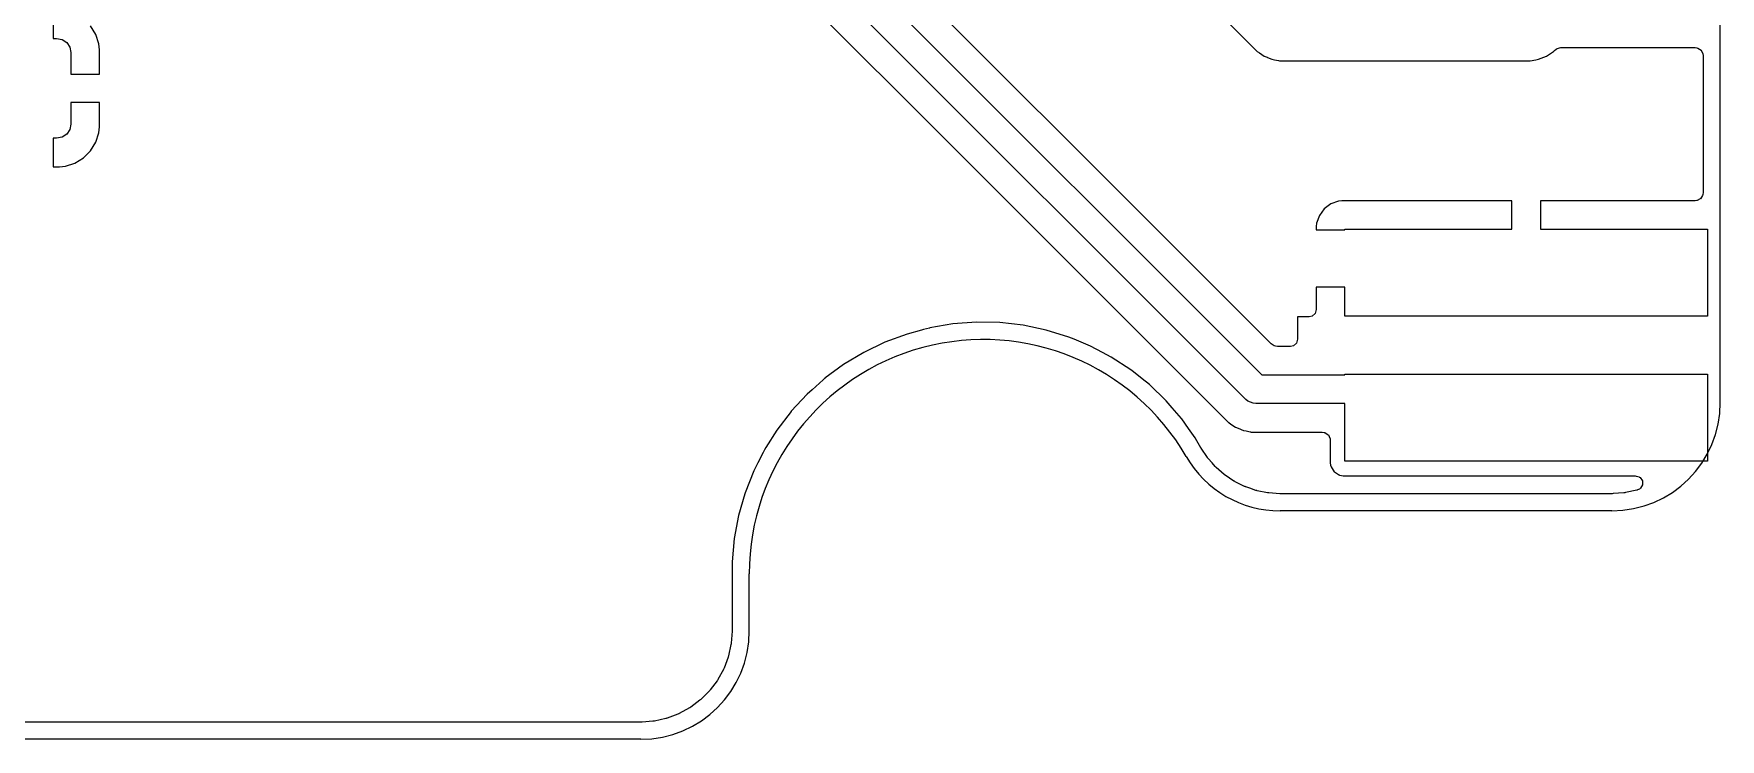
# Model space of a CAD drawing. Header units: millimetres. Extents: x 117.1 to 182.9, y -117.9 to -82.1.
# Drawn here: x 153.37 to 182.9, y -117.9 to -105.54 of the extents above; entities that cross this region are included whole.
import ezdxf

# ---------------------------------------------------------------- set-up
doc = ezdxf.new("R2010")
doc.units = ezdxf.units.MM
for name, color, linetype, lineweight, true_color in [('cut_out', 174, 'CONTINUOUS', 25, 0x000080), ('trace_in', 6, 'CONTINUOUS', 25, 0xff00ff), ('trace_out', 214, 'CONTINUOUS', 25, 0x800080)]:
    doc.layers.add(name, color=color, linetype=linetype, lineweight=lineweight, true_color=true_color)

msp = doc.modelspace()

# ---------------------------------------------------------------- linework, layer by layer
at = {"layer": 'cut_out', "linetype": 'CONTINUOUS'}
for p, q in [((182.9, -112), (182.9, -88)), ((181, -113.9), (175.196152, -113.9)), ((165.9, -116), (165.9, -115)), ((164, -117.9), (136, -117.9))]:
    msp.add_line(p, q, dxfattribs=at)
at = {"layer": 'cut_out'}
for centre, radius, start, end in [((170, -115), 4.1, 30.0000011, 180), ((181, -112), 1.9, -90, 0), ((175.1962, -111.9998), 1.9002, -149.9954969, -90.0014473), ((164, -116), 1.9, -90, 0)]:
    msp.add_arc(centre, radius, start, end, dxfattribs=at)
at = {"layer": 'trace_in', "linetype": 'CONTINUOUS'}
for p, q in [((154.525, -106.75), (154.025, -106.75)), ((154.025, -106.75), (154.025, -107.125)), ((154.525, -107.174973), (154.525, -106.75)), ((154.025, -107.125), (154.00597, -107.220671)), ((154.514506, -107.27769), (154.524999, -107.174986)), ((154.524999, -107.174986), (154.525, -107.174973)), ((153.775, -107.375), (153.7125, -107.375)), ((153.7125, -107.375), (153.7125, -107.874999)), ((153.870671, -107.35597), (153.775, -107.375)), ((153.951777, -107.301777), (153.870671, -107.35597)), ((154.00597, -107.220671), (153.951777, -107.301777)), ((154.367315, -107.593345), (154.459356, -107.444124)), ((154.459356, -107.444124), (154.459358, -107.444119)), ((154.459358, -107.444119), (154.514505, -107.277697)), ((154.514505, -107.277697), (154.514506, -107.27769)), ((154.094124, -107.809356), (154.243345, -107.717315)), ((154.243345, -107.717315), (154.367315, -107.593345)), ((153.7125, -107.874999), (153.82496, -107.874999)), ((153.82496, -107.874999), (153.824972, -107.874999)), ((153.824972, -107.874999), (153.824986, -107.874998)), ((153.824986, -107.874998), (153.927697, -107.864505)), ((153.927697, -107.864505), (154.094119, -107.809358)), ((154.094119, -107.809358), (154.094124, -107.809356)), ((175.967807, -108.610813), (175.881648, -108.725907)), ((175.967813, -108.610807), (175.967807, -108.610813)), ((176.082907, -108.524648), (175.967813, -108.610807)), ((176.08291, -108.524646), (176.082907, -108.524648)), ((176.217621, -108.474402), (176.08291, -108.524646)), ((176.217628, -108.4744), (176.217621, -108.474402)), ((176.277146, -108.468), (176.217628, -108.4744)), ((179.25, -108.468), (176.277146, -108.468)), ((179.25, -108.968), (179.25, -108.468)), ((175.8314, -108.860628), (175.825, -108.920146)), ((175.825, -108.920146), (175.825, -108.920155)), ((175.825, -108.920155), (175.825, -108.98)), ((175.831402, -108.860621), (175.8314, -108.860628)), ((175.881646, -108.72591), (175.831402, -108.860621)), ((175.881648, -108.725907), (175.881646, -108.72591)), ((175.825, -108.98), (176.325, -108.98)), ((176.325, -108.98), (176.325, -108.968)), ((176.325, -108.968), (179.25, -108.968))]:
    msp.add_line(p, q, dxfattribs=at)
at = {"layer": 'trace_out', "linetype": 'CONTINUOUS'}
for p, q in [((167.732862, -98.79423), (174.687049, -105.748416)), ((172.981513, -108.920146), (165.478429, -101.41706)), ((165.176777, -101.823223), (174.873553, -111.52)), ((174.593224, -111.946777), (164.896446, -102.25)), ((164.732862, -102.79423), (169.457464, -107.518831)), ((153.7125, -105.124999), (153.7125, -105.625)), ((154.459356, -105.555875), (154.367315, -105.406654)), ((153.7125, -105.625), (153.775, -105.625)), ((153.775, -105.625), (153.870671, -105.64403)), ((153.870671, -105.64403), (153.951777, -105.698223)), ((153.951777, -105.698223), (154.00597, -105.779329)), ((154.459358, -105.55588), (154.459356, -105.555875)), ((154.514505, -105.722302), (154.459358, -105.55588)), ((154.00597, -105.779329), (154.025, -105.875)), ((154.025, -105.875), (154.025, -106.25)), ((154.524998, -105.825013), (154.514505, -105.722302)), ((154.524999, -105.825028), (154.524998, -105.825013)), ((154.524999, -106.25), (154.524999, -105.825028)), ((174.687049, -105.748416), (174.791584, -105.852951)), ((174.791584, -105.852951), (174.791587, -105.852953)), ((174.791587, -105.852953), (174.791588, -105.852954)), ((174.791588, -105.852954), (174.793923, -105.854514)), ((174.793923, -105.854514), (174.793925, -105.854516)), ((174.793925, -105.854516), (174.832471, -105.880271)), ((174.832471, -105.880271), (174.914503, -105.935083)), ((174.914503, -105.935083), (174.914506, -105.935085)), ((174.914506, -105.935085), (174.914508, -105.935086)), ((174.914508, -105.935086), (174.91451, -105.935087)), ((174.91451, -105.935087), (174.95086, -105.950143)), ((174.95086, -105.950143), (174.964665, -105.955861)), ((174.964665, -105.955861), (174.971062, -105.95851)), ((174.971062, -105.95851), (174.971077, -105.958523)), ((174.971077, -105.958523), (174.97108, -105.958518)), ((174.97108, -105.958518), (175.051088, -105.991659)), ((175.051088, -105.991659), (175.097168, -106.000824)), ((179.671462, -106.001096), (179.718913, -105.991658)), ((179.718913, -105.991658), (179.855495, -105.935084)), ((179.855495, -105.935084), (179.978416, -105.852951)), ((179.978416, -105.852951), (179.995941, -105.835425)), ((179.995941, -105.835425), (180.024195, -105.814274)), ((180.024195, -105.814274), (180.047288, -105.801665)), ((180.047288, -105.801665), (180.106711, -105.786499)), ((180.106711, -105.786499), (182.45767, -105.786499)), ((182.45767, -105.786499), (182.492606, -105.791522)), ((182.492606, -105.791522), (182.507604, -105.795926)), ((182.507604, -105.795926), (182.566355, -105.833671)), ((182.566355, -105.833671), (182.567542, -105.83504)), ((182.567542, -105.83504), (182.595018, -105.889901)), ((182.595018, -105.889901), (182.596663, -105.897459)), ((182.596663, -105.897459), (182.5995, -105.92383)), ((182.5995, -105.92383), (182.5995, -108.32617)), ((154.025, -106.25), (154.524999, -106.25)), ((175.097168, -106.000824), (175.167238, -106.014763)), ((175.167238, -106.014763), (175.167239, -106.014763)), ((175.167239, -106.014763), (175.182236, -106.017745)), ((175.182236, -106.017745), (175.19038, -106.019365)), ((175.19038, -106.019365), (175.196081, -106.0205)), ((175.196081, -106.0205), (175.196082, -106.0205)), ((175.196082, -106.0205), (179.57392, -106.0205)), ((179.57392, -106.0205), (179.671462, -106.001096)), ((169.457464, -107.518831), (174.187049, -112.248416)), ((182.594475, -108.361114), (182.59007, -108.376112)), ((182.5995, -108.32617), (182.594475, -108.361114)), ((182.462168, -108.468), (179.75, -108.468)), ((179.75, -108.468), (179.75, -108.968)), ((182.488539, -108.465163), (182.462168, -108.468)), ((182.496097, -108.463518), (182.488539, -108.465163)), ((182.550958, -108.436042), (182.496097, -108.463518)), ((182.552327, -108.434855), (182.550958, -108.436042)), ((182.59007, -108.376112), (182.552327, -108.434855)), ((173.065882, -109.004515), (172.981513, -108.920146)), ((175.037136, -110.975769), (173.065882, -109.004515)), ((179.75, -108.968), (182.675, -108.968)), ((182.675, -108.968), (182.675, -110.492)), ((176.325, -109.98), (175.825, -109.98)), ((175.825, -109.98), (175.825, -110.376)), ((176.325, -110.492), (176.325, -109.98)), ((175.825, -110.376), (175.805315, -110.443039)), ((169.054164, -110.697672), (168.95363, -110.724611)), ((169.054184, -110.697667), (169.054164, -110.697672)), ((169.059918, -110.696131), (169.054184, -110.697667)), ((169.059921, -110.69613), (169.059918, -110.696131)), ((169.059927, -110.696129), (169.059921, -110.69613)), ((169.063613, -110.695502), (169.059927, -110.696129)), ((169.063638, -110.695497), (169.063613, -110.695502)), ((169.465853, -110.627159), (169.063638, -110.695497)), ((169.876423, -110.59639), (169.465853, -110.627159)), ((169.876443, -110.59639), (169.876423, -110.59639)), ((169.876457, -110.59639), (169.876443, -110.59639)), ((169.876473, -110.59639), (169.876457, -110.59639)), ((170.28809, -110.604087), (169.876473, -110.59639)), ((170.288128, -110.604089), (170.28809, -110.604087)), ((170.288143, -110.604091), (170.288128, -110.604089)), ((170.697233, -110.650183), (170.288143, -110.604091)), ((170.697269, -110.650188), (170.697233, -110.650183)), ((170.697283, -110.65019), (170.697269, -110.650188)), ((171.100353, -110.734292), (170.697283, -110.65019)), ((175.701, -110.5), (175.5, -110.5)), ((175.5, -110.5), (175.5, -110.8955)), ((175.752511, -110.488794), (175.701, -110.5)), ((175.805315, -110.443039), (175.752511, -110.488794)), ((182.675, -110.492), (176.325, -110.492)), ((168.275352, -110.946327), (167.905196, -111.124586)), ((168.276031, -110.945993), (168.275352, -110.946327)), ((168.27619, -110.945924), (168.276031, -110.945993)), ((168.662176, -110.802706), (168.27619, -110.945924)), ((168.918269, -110.734086), (168.662176, -110.802706)), ((168.95363, -110.724611), (168.918269, -110.734086)), ((171.493786, -110.85565), (171.100353, -110.734292)), ((171.493817, -110.855661), (171.493786, -110.85565)), ((171.589997, -110.8955), (171.493817, -110.855661)), ((171.874207, -111.013223), (171.589997, -110.8955)), ((171.874211, -111.013225), (171.874207, -111.013223)), ((172.084918, -111.124586), (171.874211, -111.013225)), ((175.089881, -111.007065), (175.037136, -110.975769)), ((175.115123, -111.014477), (175.089881, -111.007065)), ((175.150059, -111.0195), (175.115123, -111.014477)), ((175.427511, -111.008294), (175.376, -111.0195)), ((175.480315, -110.962539), (175.427511, -111.008294)), ((175.5, -110.8955), (175.480315, -110.962539)), ((167.905196, -111.124586), (167.552521, -111.33709)), ((172.23823, -111.205613), (172.084918, -111.124586)), ((172.238233, -111.205615), (172.23823, -111.205613)), ((172.238241, -111.20562), (172.238233, -111.205615)), ((172.238246, -111.205623), (172.238241, -111.20562)), ((172.582726, -111.431168), (172.238246, -111.205623)), ((175.376, -111.0195), (175.150059, -111.0195)), ((167.195441, -111.604644), (167.001148, -111.778274)), ((167.202516, -111.59832), (167.195441, -111.604644)), ((167.21403, -111.588031), (167.202516, -111.59832)), ((167.214047, -111.588016), (167.21403, -111.588031)), ((167.221231, -111.581597), (167.214047, -111.588016)), ((167.221232, -111.581595), (167.221231, -111.581597)), ((167.221238, -111.581591), (167.221232, -111.581595)), ((167.226396, -111.577783), (167.221238, -111.581591)), ((167.226418, -111.577766), (167.226396, -111.577783)), ((167.552521, -111.33709), (167.226418, -111.577766)), ((172.604887, -111.448841), (172.582726, -111.431168)), ((172.658076, -111.491257), (172.604887, -111.448841)), ((172.658078, -111.491259), (172.658076, -111.491257)), ((172.779427, -111.588031), (172.658078, -111.491259)), ((172.904644, -111.687887), (172.779427, -111.588031)), ((174.873553, -111.52), (176.325, -111.52)), ((176.325, -111.52), (176.325, -111.508)), ((176.325, -111.508), (182.675, -111.508)), ((182.675, -111.508), (182.675, -113.032)), ((166.914212, -111.855964), (166.635734, -112.156094)), ((167.001148, -111.778274), (166.914212, -111.855964)), ((172.904647, -111.68789), (172.904644, -111.687887)), ((173.201194, -111.97355), (172.904647, -111.68789)), ((166.634153, -112.157797), (166.383499, -112.484452)), ((166.634768, -112.157095), (166.634153, -112.157797)), ((166.635734, -112.156094), (166.634768, -112.157095)), ((173.304943, -112.094111), (173.201194, -111.97355)), ((173.304944, -112.094112), (173.304943, -112.094111)), ((173.466741, -112.282123), (173.304944, -112.094112)), ((174.631108, -111.977868), (174.593224, -111.946777)), ((174.721228, -112.015197), (174.631108, -111.977868)), ((174.721237, -112.015197), (174.721228, -112.015197)), ((174.77, -112.02), (174.721237, -112.015197)), ((176.325, -112.02), (174.77, -112.02)), ((176.325, -113.032), (176.325, -112.02)), ((166.383499, -112.484452), (166.191123, -112.790621)), ((173.467382, -112.282813), (173.466741, -112.282123)), ((173.469418, -112.285225), (173.467382, -112.282813)), ((173.469922, -112.285817), (173.469418, -112.285225)), ((173.470818, -112.28712), (173.469922, -112.285817)), ((173.592727, -112.458936), (173.470818, -112.28712)), ((173.708032, -112.621443), (173.592727, -112.458936)), ((174.187049, -112.248416), (174.291584, -112.352951)), ((174.291584, -112.352951), (174.291587, -112.352953)), ((174.291587, -112.352953), (174.291588, -112.352954)), ((174.291588, -112.352954), (174.293923, -112.354514)), ((174.293923, -112.354514), (174.293925, -112.354516)), ((174.293925, -112.354516), (174.332471, -112.380271)), ((174.332471, -112.380271), (174.414503, -112.435083)), ((174.414503, -112.435083), (174.414506, -112.435085)), ((174.414506, -112.435085), (174.414508, -112.435086)), ((174.414508, -112.435086), (174.41451, -112.435087)), ((174.41451, -112.435087), (174.457432, -112.452865)), ((174.457432, -112.452865), (174.551088, -112.491659)), ((174.551088, -112.491659), (174.597168, -112.500824)), ((173.708038, -112.621453), (173.708032, -112.621443)), ((173.73735, -112.67224), (173.708038, -112.621453)), ((173.737351, -112.672241), (173.73735, -112.67224)), ((173.807908, -112.794488), (173.737351, -112.672241)), ((174.597168, -112.500824), (174.667238, -112.514763)), ((174.667238, -112.514763), (174.667239, -112.514763)), ((174.667239, -112.514763), (174.675629, -112.516431)), ((174.675629, -112.516431), (174.68858, -112.519007)), ((174.68858, -112.519007), (174.696081, -112.5205)), ((174.696081, -112.5205), (174.696082, -112.5205)), ((174.696082, -112.5205), (174.696083, -112.5205)), ((174.696083, -112.5205), (174.843918, -112.5205)), ((174.843918, -112.5205), (175.928671, -112.5205)), ((175.928671, -112.5205), (175.963607, -112.525523)), ((175.963607, -112.525523), (175.978605, -112.529927)), ((175.978605, -112.529927), (176.037356, -112.567672)), ((176.037356, -112.567672), (176.038543, -112.569041)), ((176.038543, -112.569041), (176.066019, -112.623902)), ((176.066019, -112.623902), (176.067664, -112.63146)), ((176.067664, -112.63146), (176.070501, -112.657831)), ((176.070501, -112.657831), (176.070501, -113.057066)), ((166.050023, -113.059732), (165.978879, -113.200656)), ((166.050024, -113.059731), (166.050023, -113.059732)), ((166.05137, -113.057065), (166.050024, -113.059731)), ((166.143083, -112.87539), (166.05137, -113.057065)), ((166.164436, -112.833091), (166.143083, -112.87539)), ((166.191123, -112.790621), (166.164436, -112.833091)), ((173.809967, -112.797925), (173.807908, -112.794488)), ((173.812163, -112.801455), (173.809967, -112.797925)), ((173.8143, -112.80477), (173.812163, -112.801455)), ((173.920412, -112.963562), (173.8143, -112.80477)), ((173.925131, -112.970147), (173.920412, -112.963562)), ((173.930062, -112.976574), (173.925131, -112.970147)), ((173.935215, -112.982853), (173.930062, -112.976574)), ((174.002638, -113.059731), (173.935215, -112.982853)), ((174.057115, -113.121846), (174.002638, -113.059731)), ((176.070501, -113.057066), (176.078941, -113.0995)), ((182.675, -113.032), (176.325, -113.032)), ((165.97887, -113.200677), (165.828458, -113.583919)), ((165.978879, -113.200656), (165.97887, -113.200677)), ((174.062648, -113.127753), (174.057115, -113.121846)), ((174.068393, -113.133498), (174.062648, -113.127753)), ((174.074298, -113.139027), (174.068393, -113.133498)), ((174.213279, -113.260907), (174.074298, -113.139027)), ((174.219556, -113.266058), (174.213279, -113.260907)), ((174.225992, -113.270996), (174.219556, -113.266058)), ((174.232583, -113.275718), (174.225992, -113.270996)), ((174.386284, -113.378417), (174.232583, -113.275718)), ((174.393177, -113.382704), (174.386284, -113.378417)), ((176.078941, -113.0995), (176.085266, -113.131301)), ((176.085266, -113.131301), (176.141515, -113.215484)), ((176.141515, -113.215484), (176.162145, -113.229268)), ((176.162145, -113.229268), (176.215559, -113.264958)), ((176.215559, -113.264958), (176.220289, -113.268841)), ((176.220289, -113.268841), (176.220317, -113.268856)), ((176.220317, -113.268856), (176.224522, -113.271376)), ((176.224522, -113.271376), (176.225696, -113.271732)), ((176.225696, -113.271732), (176.225699, -113.271734)), ((176.225699, -113.271734), (176.225702, -113.271734)), ((176.225702, -113.271734), (176.225703, -113.271735)), ((176.225703, -113.271735), (176.225709, -113.271736)), ((176.225709, -113.271736), (176.23153, -113.273502)), ((176.23153, -113.273502), (176.231532, -113.273503)), ((176.231532, -113.273503), (176.231542, -113.273506)), ((176.231542, -113.273506), (176.231573, -113.273515)), ((176.231573, -113.273515), (176.237677, -113.274116)), ((176.237677, -113.274116), (176.299933, -113.2865)), ((176.299933, -113.2865), (181.41099, -113.286499)), ((181.41099, -113.286499), (181.426417, -113.291028)), ((181.426417, -113.291028), (181.434283, -113.289758)), ((181.434283, -113.289758), (181.459467, -113.300733)), ((181.459467, -113.300733), (181.478029, -113.306184)), ((181.478029, -113.306184), (181.481703, -113.310424)), ((181.481703, -113.310424), (181.498334, -113.317672)), ((181.498334, -113.317672), (181.537125, -113.375784)), ((181.537125, -113.375784), (181.538341, -113.445643)), ((165.823969, -113.599498), (165.714462, -113.979605)), ((165.824496, -113.597668), (165.823969, -113.599498)), ((165.826233, -113.591636), (165.824496, -113.597668)), ((165.826674, -113.589626), (165.826233, -113.591636)), ((165.828455, -113.583926), (165.826674, -113.589626)), ((165.828458, -113.583919), (165.828455, -113.583926)), ((174.400194, -113.386755), (174.393177, -113.382704)), ((174.407347, -113.390578), (174.400194, -113.386755)), ((174.573128, -113.472333), (174.407347, -113.390578)), ((174.580516, -113.475681), (174.573128, -113.472333)), ((174.587997, -113.47878), (174.580516, -113.475681)), ((174.595592, -113.481639), (174.587997, -113.47878)), ((174.664613, -113.50507), (174.595592, -113.481639)), ((174.770659, -113.541069), (174.664613, -113.50507)), ((174.778423, -113.543424), (174.770659, -113.541069)), ((174.786231, -113.545516), (174.778423, -113.543424)), ((174.794127, -113.547358), (174.786231, -113.545516)), ((174.975447, -113.583431), (174.794127, -113.547358)), ((174.983448, -113.584752), (174.975447, -113.583431)), ((174.991486, -113.58581), (174.983448, -113.584752)), ((174.99955, -113.586604), (174.991486, -113.58581)), ((175.190093, -113.599101), (174.99955, -113.586604)), ((175.194122, -113.599299), (175.190093, -113.599101)), ((175.198204, -113.599433), (175.194122, -113.599299)), ((175.202243, -113.5995), (175.198204, -113.599433)), ((180.993356, -113.5995), (175.202243, -113.5995)), ((180.997778, -113.599421), (180.993356, -113.5995)), ((181.002206, -113.599262), (180.997778, -113.599421)), ((181.006622, -113.599026), (181.002206, -113.599262)), ((181.023369, -113.597828), (181.006622, -113.599026)), ((181.214363, -113.584167), (181.023368, -113.597827)), ((181.023368, -113.597827), (181.023369, -113.597828)), ((181.22317, -113.58322), (181.214363, -113.584167)), ((181.23193, -113.58196), (181.22317, -113.58322)), ((181.240634, -113.580389), (181.23193, -113.58196)), ((181.437626, -113.537537), (181.240634, -113.580389)), ((181.446201, -113.535349), (181.437626, -113.537537)), ((181.450254, -113.534159), (181.446201, -113.535349)), ((181.486032, -113.517044), (181.450254, -113.534159)), ((181.489485, -113.514647), (181.486032, -113.517044)), ((181.501595, -113.50507), (181.489485, -113.514647)), ((181.538341, -113.445643), (181.501595, -113.50507)), ((165.714458, -113.979619), (165.637909, -114.384186)), ((165.714462, -113.979605), (165.714458, -113.979619)), ((165.637909, -114.384186), (165.599471, -114.794111)), ((165.599471, -114.794111), (165.599471, -114.79412)), ((165.599471, -114.79412), (165.5995, -114.999501)), ((165.5995, -114.999501), (165.5995, -115.993357)), ((165.599026, -116.006627), (165.584167, -116.214364)), ((165.599263, -116.002207), (165.599026, -116.006627)), ((165.599421, -115.997784), (165.599263, -116.002207)), ((165.5995, -115.993357), (165.599421, -115.997784)), ((165.580389, -116.240634), (165.537535, -116.437634)), ((165.58196, -116.231932), (165.580389, -116.240634)), ((165.58322, -116.223173), (165.58196, -116.231932)), ((165.584167, -116.214364), (165.58322, -116.223173)), ((165.530065, -116.463079), (165.4596, -116.652)), ((165.532863, -116.45467), (165.530065, -116.463079)), ((165.535349, -116.446201), (165.532863, -116.45467)), ((165.537535, -116.437634), (165.535349, -116.446201)), ((165.337607, -116.875412), (165.216794, -117.036799)), ((165.34266, -116.868134), (165.337607, -116.875412)), ((165.347451, -116.860678), (165.34266, -116.868134)), ((165.351963, -116.853071), (165.347451, -116.860678)), ((165.448577, -116.676134), (165.351963, -116.853071)), ((165.452538, -116.668223), (165.448577, -116.676134)), ((165.456211, -116.660181), (165.452538, -116.668223)), ((165.4596, -116.652), (165.456211, -116.660181)), ((165.036799, -117.216794), (164.875412, -117.337607)), ((165.04369, -117.21124), (165.036799, -117.216794)), ((165.050379, -117.205444), (165.04369, -117.21124)), ((165.056858, -117.199412), (165.050379, -117.205444)), ((165.199412, -117.056858), (165.056858, -117.199412)), ((165.205444, -117.050379), (165.199412, -117.056858)), ((165.21124, -117.04369), (165.205444, -117.050379)), ((165.216794, -117.036799), (165.21124, -117.04369)), ((164.652, -117.4596), (164.463079, -117.530065)), ((164.660181, -117.456211), (164.652, -117.4596)), ((164.668223, -117.452538), (164.660181, -117.456211)), ((164.676134, -117.448577), (164.668223, -117.452538)), ((164.853071, -117.351963), (164.676134, -117.448577)), ((164.860678, -117.347451), (164.853071, -117.351963)), ((164.868134, -117.34266), (164.860678, -117.347451)), ((164.875412, -117.337607), (164.868134, -117.34266)), ((163.993356, -117.5995), (136.006643, -117.5995)), ((163.997778, -117.599421), (163.993356, -117.5995)), ((164.002206, -117.599262), (163.997778, -117.599421)), ((164.006622, -117.599026), (164.002206, -117.599262)), ((164.023369, -117.597828), (164.006622, -117.599026)), ((164.214363, -117.584167), (164.023368, -117.597827)), ((164.023368, -117.597827), (164.023369, -117.597828)), ((164.22317, -117.58322), (164.214363, -117.584167)), ((164.23193, -117.58196), (164.22317, -117.58322)), ((164.240634, -117.580389), (164.23193, -117.58196)), ((164.437634, -117.537535), (164.240634, -117.580389)), ((164.446201, -117.535349), (164.437634, -117.537535)), ((164.45467, -117.532863), (164.446201, -117.535349)), ((164.463079, -117.530065), (164.45467, -117.532863))]:
    msp.add_line(p, q, dxfattribs=at)

doc.saveas('drawing.dxf')
